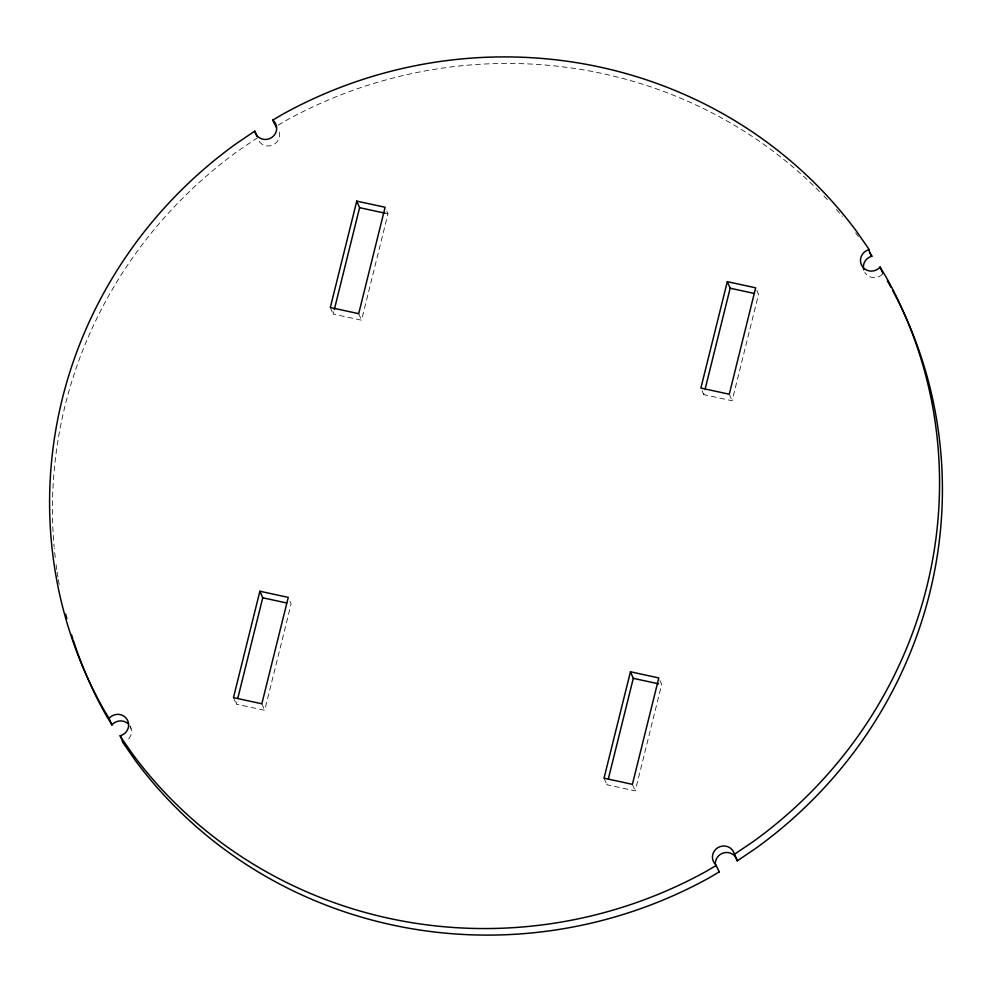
<?xml version="1.0" encoding="UTF-8"?>
<svg xmlns="http://www.w3.org/2000/svg" width="992" height="992" viewBox="0 0 992 992"><rect width="100%" height="100%" fill="white"/><g stroke="black" fill="none" stroke-linecap="round" stroke-linejoin="round"><path stroke-width="0.74" stroke-dasharray="4.96 3.72" d="M289.962 601.326L291.115 603.942L264.69 710.334L236.332 704.171L237.076 701.17M386.818 211.209L387.971 213.826L361.547 320.218L333.188 314.055L333.932 311.054M659.953 680.562L661.676 684.492L635.252 790.884L606.893 784.722L607.637 781.721M756.809 290.445L758.533 294.376L732.121 400.768L703.75 394.605L704.866 390.116M257.622 137.665L238.427 150.66A447.107 433.64 -23.6 0 0 54.138 546.952M278.132 125.178L285.82 120.627A447.107 433.64 -23.6 0 1 820.768 192.82M384.983 213.181L387.971 213.826M729.256 394.221L732.121 400.768M702.038 390.674L703.75 394.605M632.4 784.337L635.252 790.884M604.029 778.174L606.893 784.722M358.695 313.67L361.547 320.218M330.324 307.508L333.188 314.055M261.838 703.787L264.69 710.334M233.467 697.624L236.332 704.171M129.989 726.082L131.13 728.698M59.198 584.536A447.107 433.64 -23.6 0 1 58.168 578.559M57.92 577.059A447.107 433.64 -23.6 0 1 56.99 571.057M56.78 569.557A447.107 433.64 -23.6 0 1 55.763 562.042M55.217 557.529A447.107 433.64 -23.6 0 1 54.275 548.464M823.955 196.081A447.107 433.64 -23.6 0 1 829.176 201.587M836.33 209.461A447.107 433.64 -23.6 0 1 842.295 216.343M855.625 232.872A447.107 433.64 -23.6 0 1 858.365 236.493M279.174 132.023A11.172 10.838 -23.6 0 1 271.349 145.564A11.172 10.838 -23.6 0 1 257.697 138.21M130.014 726.107A11.172 10.838 -23.6 0 1 125.984 741.086M882.359 274.263A11.172 10.838 -23.6 0 1 864.85 272.453"/><path stroke-width="1.49" d="M259.879 591.232L233.467 697.624L261.838 703.787L288.25 597.395L259.879 591.232L262.744 597.779L237.82 698.182M356.748 201.116L330.324 307.508L358.695 313.67L385.107 207.278L356.748 201.116L359.6 207.663L334.304 309.566M630.453 671.782L604.029 778.174L632.4 784.337L658.812 677.945L630.453 671.782L633.305 678.33L608.381 778.732M727.31 281.666L700.885 388.058L729.256 394.221L755.668 287.829L727.31 281.666L730.162 288.213L705.238 388.616M128.228 723.887A11.172 10.838 -23.6 0 0 112.505 724.284L111.96 725.003L109.095 718.456L109.641 717.737A11.172 10.838 -23.6 0 1 127.15 719.547A11.172 10.838 -23.6 0 1 120.454 735.692L122.748 742.326L135.594 760.839A447.107 433.64 -23.6 0 0 709.032 877.92L719.299 871.844L715.728 864.788A11.172 10.838 -23.6 0 1 717.972 847.59A11.172 10.838 -23.6 0 1 734.303 853.79L737.242 860.882L756.425 847.887A447.107 433.64 -23.6 0 0 892.515 290.11M734.378 854.335L753.573 841.34A447.107 433.64 -23.6 0 0 886.017 276.917L880.04 266.997L879.495 267.716A11.172 10.838 -23.6 0 1 861.986 265.893A11.172 10.838 -23.6 0 1 868.694 249.761L871.546 256.308A11.172 10.838 -23.6 0 0 863.734 269.849M257.052 136.35L254.758 131.118L235.575 144.113A447.107 433.64 -23.6 0 0 103.118 708.536L109.095 718.456M276.272 127.212L272.701 120.156L282.968 114.08A447.107 433.64 -23.6 0 1 856.406 231.161L869.252 249.674M716.435 865.297L706.18 871.373A447.107 433.64 -23.6 0 1 132.73 754.292L119.883 735.779M359.6 207.663L384.983 213.181M730.162 288.213L754.056 293.409M262.744 597.779L286.626 602.962M633.305 678.33L658.688 683.848M272.701 120.156L273.408 120.664A11.172 10.838 -23.6 0 1 271.163 137.863A11.172 10.838 -23.6 0 1 254.832 131.663L254.758 131.118M718.592 871.336L719.299 871.844M869.55 252.526L872.117 256.221M887.381 280.984L888.882 283.464A447.107 433.64 -23.6 0 1 891.076 287.444M111.96 725.003L105.983 715.083A447.107 433.64 -23.6 0 1 73.272 640.311M880.04 266.997L882.905 273.544M737.242 860.882L737.168 860.337A11.172 10.838 -23.6 0 0 715.306 863.71M72.8 638.873A447.107 433.64 -23.6 0 1 71.436 634.533M66.811 618.524A447.107 433.64 -23.6 0 1 65.658 614.135"/></g></svg>
